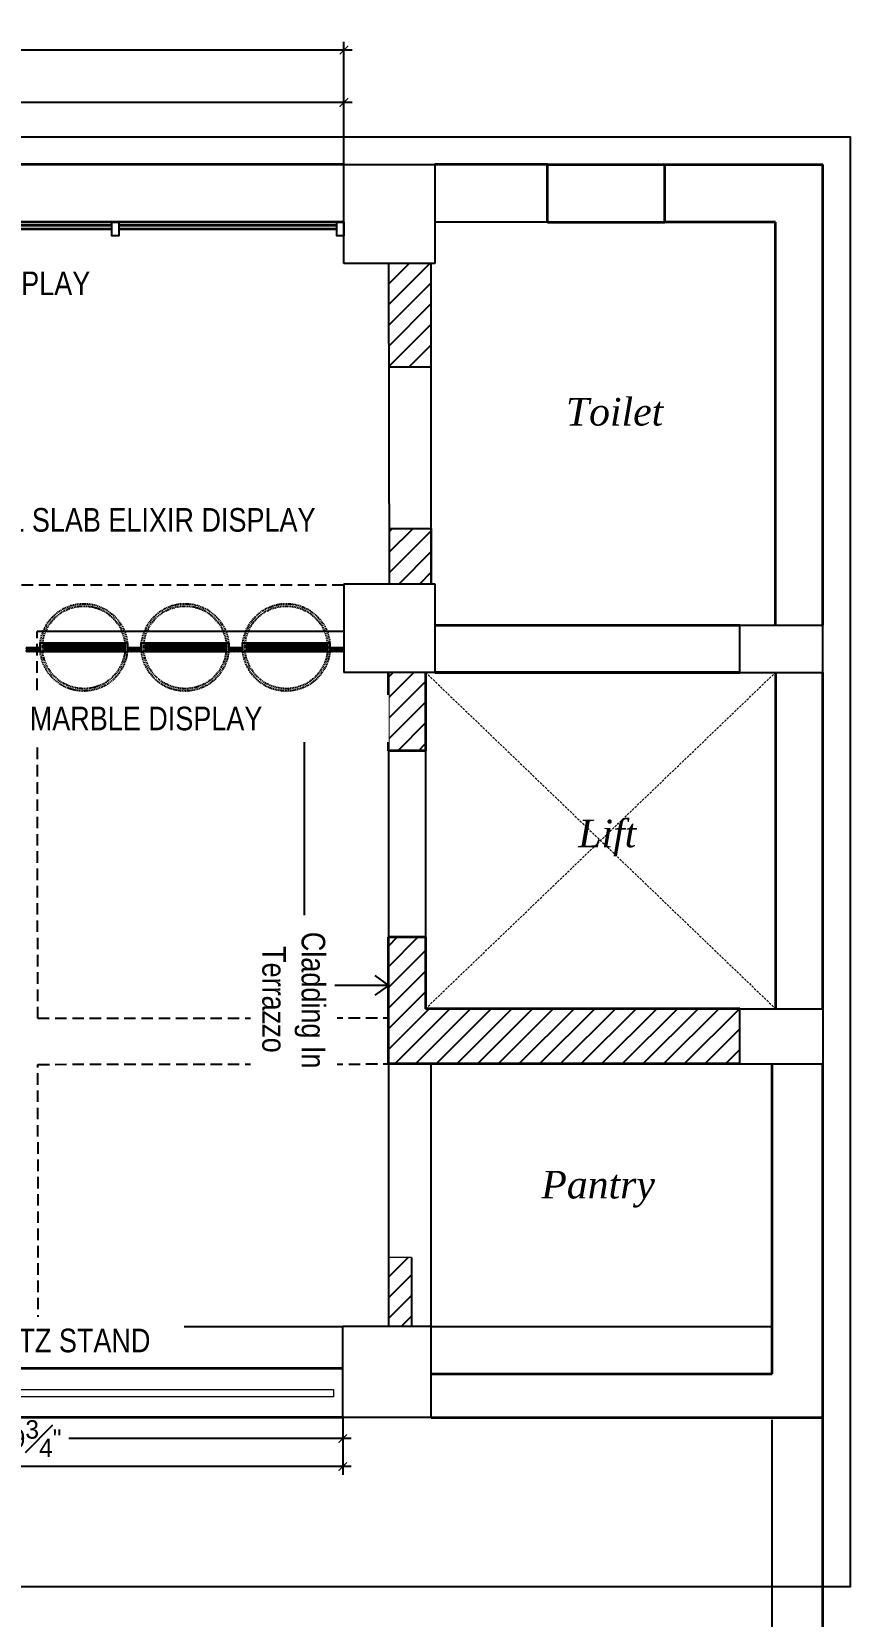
# Model space of a CAD drawing. Header units: inches. Extents: x -137722 to 81594, y -22256 to -1207.
# Drawn here: x -65640.8 to -65463, y -4674.4 to -4330.4 of the extents above; entities that cross this region are included whole.
import ezdxf

# ---------------------------------------------------------------- set-up
doc = ezdxf.new("R2010")
doc.units = ezdxf.units.IN
doc.header["$LTSCALE"] = 0.05
doc.header["$MEASUREMENT"] = 0
doc.header["$PDMODE"] = 3
doc.header["$PDSIZE"] = -4
for name, pattern in [('A2-XREF-115_FURN$0$HIDDEN', [0.375, 0.25, -0.125]), ('DASHED', [0.75, 0.5, -0.25]), ('DASHED2', [0.375, 0.25, -0.125])]:
    doc.linetypes.add(name, pattern=pattern)
doc.layers.get('Defpoints').update_dxf_attribs({"linetype": 'DASHED2'})
for name, color, linetype in [('00 floor', 7, 'Continuous'), ('beam', 7, 'Continuous'), ('Civil Dimension - Text', 7, 'Continuous'), ('HATCH', 251, 'Continuous'), ('text', 176, 'Continuous'), ('Vector Graphics', 7, 'Continuous')]:
    doc.layers.add(name, color=color, linetype=linetype)
for name, color, linetype, lineweight in [('FURNITURE', 36, 'Continuous', 18), ('PCC', 8, 'DASHED', 5), ('WALL', 7, 'Continuous', 35)]:
    doc.layers.add(name, color=color, linetype=linetype, lineweight=lineweight)
doc.styles.add('4MMOF3-8', font='ARIALN.TTF', dxfattribs={"height": 5.12})
doc.styles.add('9-128OF1-4', font='stylu.ttf')
doc.styles.get("Standard").update_dxf_attribs({"font": 'stylu.ttf', "height": 6})
doc.dimstyles.new('DIM 1-4', dxfattribs={"dimtxt": 3.0792, "dimasz": 1.82, "dimexe": 1.82, "dimexo": 0, "dimgap": 0.09, "dimtad": 0, "dimzin": 0, "dimdsep": 46, "dimlunit": 4, "dimtxsty": '9-128OF1-4', "dimblk": 'ARCHTICK', "dimcen": 1.8125, "dimdle": 1.82, "dimclrd": 8, "dimclre": 8, "dimadec": 0, "dimazin": 0, "dimtfac": 1, "dimtofl": 0, "dimtmove": 0, "dimatfit": 3, "dimldrblk": 'OPEN90', "dimfxl": 1, "dimtolj": 1, "dimtzin": 0, "dimlwd": -1, "dimarcsym": 0})
doc.dimstyles.new('rhythm des-01', dxfattribs={"dimtxt": 6, "dimasz": 2, "dimexe": 2, "dimexo": 0, "dimgap": 0.09, "dimtad": 0, "dimdec": 0, "dimzin": 0, "dimdsep": 46, "dimlunit": 4, "dimtxsty": 'Standard', "dimblk": 'ARCHTICK', "dimcen": 0, "dimclrd": 251, "dimclre": 251, "dimclrt": 20, "dimadec": 0, "dimazin": 0, "dimtfac": 1, "dimtdec": 0, "dimtix": 1, "dimtofl": 0, "dimtmove": 1, "dimatfit": 0, "dimldrblk": 'ARCHTICK', "dimfxl": 1, "dimtolj": 1, "dimtzin": 0, "dimarcsym": 0})
pattern_1 = [(45, (-200323.1695, -100148.2556), (-2.24506403, 2.24506403), [])]

# ---------------------------------------------------------------- blocks, each defined once
blk = doc.blocks.new('_ArchTick')
at = {"color": 0, "const_width": 0.15}
blk.add_lwpolyline([(-0.5, -0.5), (0.5, 0.5)], dxfattribs=at)
blk = doc.blocks.new('*D187')
at = {"layer": 'Civil Dimension - Text', "color": 8, "lineweight": -2, "ltscale": 50, "transparency": 16777216}
for p, q in [((-65771.53, -4371.71), (-65771.53, -4343.93)), ((-65573.03, -4371.71), (-65573.03, -4343.93))]:
    blk.add_line(p, q, dxfattribs=at)
at = {"layer": 'Civil Dimension - Text', "color": 8, "ltscale": 50, "transparency": 16777216}
for p, q in [((-65773.35, -4345.75), (-65682.06, -4345.75)), ((-65571.21, -4345.75), (-65662.5, -4345.75))]:
    blk.add_line(p, q, dxfattribs=at)
at = {"layer": 'Defpoints', "color": 0, "ltscale": 50, "transparency": 16777216}
for p in [(-65573.03, -4345.75), (-65771.53, -4371.71), (-65573.03, -4371.71)]:
    blk.add_point(p, dxfattribs=at)
at = {"layer": 'Civil Dimension - Text', "color": 8, "ltscale": 50, "transparency": 16777216, "xscale": 1.82, "yscale": 1.82, "zscale": 1.82, "rotation": 180}
blk.add_blockref('_ArchTick', (-65771.53, -4345.75), dxfattribs=at)
at = {"layer": 'Civil Dimension - Text', "color": 8, "ltscale": 50, "transparency": 16777216, "xscale": 1.82, "yscale": 1.82, "zscale": 1.82}
blk.add_blockref('_ArchTick', (-65573.03, -4345.75), dxfattribs=at)
at = {"layer": 'Civil Dimension - Text', "color": 0, "ltscale": 50, "transparency": 16777216, "insert": (-65672.28, -4345.75), "char_height": 4, "attachment_point": 5, "style": '9-128OF1-4'}
blk.add_mtext('\\A1;16\'-6{\\H1x;\\S1#2;}"', dxfattribs=at)
blk = doc.blocks.new('_Open90')
at = {"color": 0, "linetype": 'ByBlock', "lineweight": -2}
for p, q in [((0, 0), (-1, 0)), ((-0.5, 0.5), (0, 0)), ((0, 0), (-0.5, -0.5))]:
    blk.add_line(p, q, dxfattribs=at)
blk = doc.blocks.new('*D193')
at = {"layer": 'Civil Dimension - Text', "color": 8, "lineweight": -2, "ltscale": 50, "transparency": 16777216}
for p, q in [((-65984.28, -4380.21), (-65984.28, -4332.56)), ((-65573.03, -4380.21), (-65573.03, -4332.56))]:
    blk.add_line(p, q, dxfattribs=at)
at = {"layer": 'Civil Dimension - Text', "color": 8, "ltscale": 50, "transparency": 16777216}
for p, q in [((-65986.1, -4334.38), (-65789.41, -4334.38)), ((-65571.21, -4334.38), (-65767.91, -4334.38))]:
    blk.add_line(p, q, dxfattribs=at)
at = {"layer": 'Defpoints', "color": 0, "ltscale": 50, "transparency": 16777216}
for p in [(-65573.03, -4334.38), (-65984.28, -4380.21), (-65573.03, -4380.21)]:
    blk.add_point(p, dxfattribs=at)
at = {"layer": 'Civil Dimension - Text', "color": 8, "ltscale": 50, "transparency": 16777216, "xscale": 1.82, "yscale": 1.82, "zscale": 1.82, "rotation": 180}
blk.add_blockref('_ArchTick', (-65984.28, -4334.38), dxfattribs=at)
at = {"layer": 'Civil Dimension - Text', "color": 8, "ltscale": 50, "transparency": 16777216, "xscale": 1.82, "yscale": 1.82, "zscale": 1.82}
blk.add_blockref('_ArchTick', (-65573.03, -4334.38), dxfattribs=at)
at = {"layer": 'Civil Dimension - Text', "color": 0, "ltscale": 50, "transparency": 16777216, "insert": (-65778.66, -4334.38), "char_height": 4, "attachment_point": 5, "style": '9-128OF1-4'}
blk.add_mtext('\\A1;34\'-3{\\H1x;\\S1#4;}"', dxfattribs=at)
blk = doc.blocks.new('*D195')
at = {"layer": 'Civil Dimension - Text', "color": 8, "lineweight": -2, "ltscale": 50, "transparency": 16777216}
for p, q in [((-65715.01, -4631.21), (-65715.01, -4637.61)), ((-65573.28, -4631.21), (-65573.28, -4637.61))]:
    blk.add_line(p, q, dxfattribs=at)
at = {"layer": 'Civil Dimension - Text', "color": 8, "ltscale": 50, "transparency": 16777216}
for p, q in [((-65716.83, -4635.79), (-65655.55, -4635.79)), ((-65571.46, -4635.79), (-65632.74, -4635.79))]:
    blk.add_line(p, q, dxfattribs=at)
at = {"layer": 'Defpoints', "color": 0, "ltscale": 50, "transparency": 16777216}
for p in [(-65715.01, -4631.21), (-65573.28, -4631.21), (-65573.28, -4635.79)]:
    blk.add_point(p, dxfattribs=at)
at = {"layer": 'Civil Dimension - Text', "color": 8, "ltscale": 50, "transparency": 16777216, "xscale": 1.82, "yscale": 1.82, "zscale": 1.82, "rotation": 180}
blk.add_blockref('_ArchTick', (-65715.01, -4635.79), dxfattribs=at)
at = {"layer": 'Civil Dimension - Text', "color": 8, "ltscale": 50, "transparency": 16777216, "xscale": 1.82, "yscale": 1.82, "zscale": 1.82}
blk.add_blockref('_ArchTick', (-65573.28, -4635.79), dxfattribs=at)
at = {"layer": 'Civil Dimension - Text', "color": 0, "ltscale": 50, "transparency": 16777216, "insert": (-65644.14, -4635.79), "char_height": 4, "attachment_point": 5, "style": '9-128OF1-4'}
blk.add_mtext('\\A1;11\'-9{\\H1x;\\S3#4;}"', dxfattribs=at)
blk = doc.blocks.new('*D189')
at = {"layer": 'Civil Dimension - Text', "color": 8, "lineweight": -2, "ltscale": 50, "transparency": 16777216}
for p, q in [((-65969.28, -4631.21), (-65969.28, -4643.68)), ((-65573.28, -4633.07), (-65573.28, -4643.68))]:
    blk.add_line(p, q, dxfattribs=at)
at = {"layer": 'Civil Dimension - Text', "color": 8, "ltscale": 50, "transparency": 16777216}
for p, q in [((-65971.1, -4641.86), (-65807.77, -4641.86)), ((-65571.46, -4641.86), (-65801.47, -4641.86))]:
    blk.add_line(p, q, dxfattribs=at)
at = {"layer": 'Defpoints', "color": 0, "ltscale": 50, "transparency": 16777216}
for p in [(-65969.28, -4631.21), (-65573.28, -4633.07), (-65573.28, -4641.86)]:
    blk.add_point(p, dxfattribs=at)
at = {"layer": 'Civil Dimension - Text', "color": 8, "ltscale": 50, "transparency": 16777216, "xscale": 1.82, "yscale": 1.82, "zscale": 1.82, "rotation": 180}
blk.add_blockref('_ArchTick', (-65969.28, -4641.86), dxfattribs=at)
at = {"layer": 'Civil Dimension - Text', "color": 8, "ltscale": 50, "transparency": 16777216, "xscale": 1.82, "yscale": 1.82, "zscale": 1.82}
blk.add_blockref('_ArchTick', (-65573.28, -4641.86), dxfattribs=at)
at = {"layer": 'Civil Dimension - Text', "color": 0, "ltscale": 50, "transparency": 16777216, "insert": (-65804.62, -4641.86), "char_height": 3, "attachment_point": 5, "style": '9-128OF1-4'}
blk.add_mtext("\\A1;33'", dxfattribs=at)

msp = doc.modelspace()

# ---------------------------------------------------------------- hatches: boundary and pattern name
at = {"layer": '00 floor'}
h = msp.add_hatch(dxfattribs=at)
h.set_pattern_fill('ANSI31', color=256)
h.set_pattern_definition(pattern_1)
h.paths.add_polyline_path([(-65554.0331, -4380.7095), (-65563.3332, -4380.7095), (-65563.2765, -4403.2095), (-65554.0331, -4403.2095)])
h = msp.add_hatch(dxfattribs=at)
h.set_pattern_fill('ANSI31', color=256)
h.set_pattern_definition(pattern_1)
h.paths.add_polyline_path([(-65554.0331, -4438.2095), (-65563.1884, -4438.2095), (-65563.1581, -4450.2095), (-65554.0331, -4450.2095)])
h = msp.add_hatch(dxfattribs=at)
h.set_pattern_fill('ANSI31', color=256)
h.set_pattern_definition(pattern_1)
h.paths.add_polyline_path([(-65555.2831, -4469.4595), (-65563.3332, -4469.4595), (-65563.3332, -4486.4595), (-65555.2831, -4486.4595)])
h = msp.add_hatch(dxfattribs=at)
h.set_pattern_fill('ANSI31', color=256)
h.set_pattern_definition(pattern_1)
h.paths.add_polyline_path([(-65487.0331, -4542.4595), (-65555.2831, -4542.4595), (-65555.2831, -4526.9595), (-65563.3332, -4526.9595), (-65563.3332, -4554.4595), (-65487.0331, -4554.4595)])
h = msp.add_hatch(dxfattribs=at)
h.set_pattern_fill('ANSI31', color=256)
h.set_pattern_definition(pattern_1)
h.paths.add_polyline_path([(-65558.3332, -4596.4595), (-65563.3332, -4596.4595), (-65563.3332, -4611.4595), (-65558.3332, -4611.4595)])
at = {"layer": 'Civil Dimension - Text', "ltscale": 50, "true_color": 0xcd2027}
h = msp.add_hatch(dxfattribs=at)
h.set_pattern_fill('ANSI31', color=242)
h.set_pattern_definition([(45, (2779.99701, 3092.40171), (-0.08838834765, 0.08838834765), [])])
h.paths.add_polyline_path([(-65639.0183, -4464.0253), (-65642.0322, -4464.0253), (-65642.0232, -4465.0253), (-65639.0183, -4465.0253)])
h = msp.add_hatch(dxfattribs=at)
h.set_pattern_fill('ANSI31', color=242)
h.set_pattern_definition([(45, (2801.99205, 3092.40171), (-0.08838834765, 0.08838834765), [])])
h.paths.add_polyline_path([(-65617.0232, -4464.0253), (-65620.0372, -4464.0253), (-65620.0282, -4465.0253), (-65617.0232, -4465.0253)])
h = msp.add_hatch(dxfattribs=at)
h.set_pattern_fill('ANSI31', color=242)
h.set_pattern_definition([(45, (2823.9871, 3092.40171), (-0.08838834765, 0.08838834765), [])])
h.paths.add_polyline_path([(-65595.0282, -4464.0253), (-65598.0421, -4464.0253), (-65598.0331, -4465.0253), (-65595.0282, -4465.0253)])
h = msp.add_hatch(dxfattribs=at)
h.set_pattern_fill('ANSI31', color=242)
h.set_pattern_definition([(45, (2845.98214, 3092.40171), (-0.08838834765, 0.08838834765), [])])
h.paths.add_polyline_path([(-65573.0331, -4464.0253), (-65576.0471, -4464.0253), (-65576.0381, -4465.0253), (-65573.0331, -4465.0253)])
at = {"layer": 'HATCH', "ltscale": 50}
h = msp.add_hatch(dxfattribs=at)
h.set_pattern_fill('ANSI31', color=256)
h.set_pattern_definition([(45, (4957.12658, 3129.58177), (-0.08838834765, 0.08838834765), [])])
h.paths.add_polyline_path([(-65621.0075, -4463.2453), (-65638.0075, -4463.2453), (-65638.0075, -4464.0253), (-65621.0075, -4464.0253)])
h = msp.add_hatch(dxfattribs=at)
h.set_pattern_fill('ANSI31', color=256)
h.set_pattern_definition([(45, (4957.12658, 3128.80177), (-0.08838834765, 0.08838834765), [])])
h.paths.add_polyline_path([(-65621.0075, -4464.0253), (-65638.0075, -4464.0253), (-65638.0075, -4464.8053), (-65621.0075, -4464.8053)])
h = msp.add_hatch(dxfattribs=at)
h.set_pattern_fill('ANSI31', color=256)
h.set_pattern_definition([(45, (4979.12162, 3129.58177), (-0.08838834765, 0.08838834765), [])])
h.paths.add_polyline_path([(-65599.0125, -4463.2453), (-65616.0125, -4463.2453), (-65616.0125, -4464.0253), (-65599.0125, -4464.0253)])
h = msp.add_hatch(dxfattribs=at)
h.set_pattern_fill('ANSI31', color=256)
h.set_pattern_definition([(45, (4979.12162, 3128.80177), (-0.08838834765, 0.08838834765), [])])
h.paths.add_polyline_path([(-65599.0125, -4464.0253), (-65616.0125, -4464.0253), (-65616.0125, -4464.8053), (-65599.0125, -4464.8053)])
h = msp.add_hatch(dxfattribs=at)
h.set_pattern_fill('ANSI31', color=256)
h.set_pattern_definition([(45, (5001.11666, 3129.58177), (-0.08838834765, 0.08838834765), [])])
h.paths.add_polyline_path([(-65577.0174, -4463.2453), (-65594.0174, -4463.2453), (-65594.0174, -4464.0253), (-65577.0174, -4464.0253)])
h = msp.add_hatch(dxfattribs=at)
h.set_pattern_fill('ANSI31', color=256)
h.set_pattern_definition([(45, (5001.11666, 3128.80177), (-0.08838834765, 0.08838834765), [])])
h.paths.add_polyline_path([(-65577.0174, -4464.0253), (-65594.0174, -4464.0253), (-65594.0174, -4464.8053), (-65577.0174, -4464.8053)])

# ---------------------------------------------------------------- linework, layer by layer
at = {"color": 252, "lineweight": 13}
msp.add_line((-65558.3332, -4596.4595), (-65563.3332, -4596.4595), dxfattribs=at)
at = {"color": 5, "lineweight": 13}
msp.add_lwpolyline([(-65969.2831, -4625.1518), (-65575.2748, -4625.1518), (-65575.2748, -4626.7137), (-65969.2831, -4626.7137)], close=True, dxfattribs=at)
at = {"layer": '00 floor', "color": 252}
for p, q in [((-65554.0331, -4403.2095), (-65554.0331, -4380.7095)), ((-65554.0331, -4403.2095), (-65563.2765, -4403.2095)), ((-65563.1884, -4438.2095), (-65554.0331, -4438.2095)), ((-65563.1884, -4438.2095), (-65563.1884, -4450.2095)), ((-65554.0331, -4438.2095), (-65554.0331, -4450.2095)), ((-65555.2831, -4486.4595), (-65555.2831, -4526.9595)), ((-65563.3332, -4596.4595), (-65563.3332, -4611.4595)), ((-65558.3332, -4596.4595), (-65558.3332, -4611.4595))]:
    msp.add_line(p, q, dxfattribs=at)
at = {"layer": '00 floor'}
for points in [[(-65623.4081, -4371.7095), (-65621.9081, -4371.7095), (-65621.9081, -4374.7095), (-65623.4081, -4374.7095)], [(-65574.5331, -4371.7095), (-65573.0331, -4371.7095), (-65573.0331, -4374.7095), (-65574.5331, -4374.7095)]]:
    msp.add_lwpolyline(points, close=True, dxfattribs=at)
at = {"layer": 'beam', "color": 253, "ltscale": 15}
for p, q in [((-65563.3332, -4380.7095), (-65563.1581, -4450.2095)), ((-65554.0331, -4450.2095), (-65554.0331, -4380.7095))]:
    msp.add_line(p, q, dxfattribs=at)
at = {"layer": 'beam', "color": 9, "linetype": 'A2-XREF-115_FURN$0$HIDDEN', "ltscale": 200, "true_color": 0xc7c8ca}
for p, q in [((-65573.0331, -4450.5366), (-65776.2831, -4450.5366)), ((-65639.4983, -4544.5418), (-65639.6334, -4460.5886)), ((-65639.4983, -4544.5418), (-65563.3332, -4544.4595)), ((-65639.4822, -4554.5418), (-65563.3332, -4554.4595)), ((-65639.3906, -4611.4595), (-65639.4822, -4554.5418))]:
    msp.add_line(p, q, dxfattribs=at)
at = {"layer": 'beam', "color": 9, "ltscale": 15, "true_color": 0xc7c8ca}
msp.add_line((-65573.0331, -4460.5886), (-65639.6334, -4460.5886), dxfattribs=at)
at = {"layer": 'beam', "color": 253, "ltscale": 5}
msp.add_line((-65563.3332, -4486.4595), (-65563.3332, -4526.9595), dxfattribs=at)
at = {"layer": 'beam', "color": 251, "ltscale": 15, "true_color": 0x636466}
for p, q in [((-65563.3332, -4554.4595), (-65563.3332, -4611.4595)), ((-65554.0331, -4611.4595), (-65554.0331, -4554.4595)), ((-65639.3906, -4611.4595), (-65573.2305, -4611.4595)), ((-65554.0331, -4611.4595), (-65480.0331, -4611.4595))]:
    msp.add_line(p, q, dxfattribs=at)
at = {"layer": 'beam', "color": 253, "ltscale": 15}
msp.add_lwpolyline([(-65967.5331, -4353.2095), (-65463.0331, -4353.2095), (-65463.0331, -4667.9595), (-66459.7831, -4667.9595), (-66459.7831, -4353.2095), (-66198.2831, -4353.2095)], dxfattribs=at)
at = {"layer": 'Civil Dimension - Text', "ltscale": 50}
for p, q in [((-65642.0341, -4464.0253), (-65639.0183, -4464.0253)), ((-65620.039, -4464.0253), (-65617.0232, -4464.0253)), ((-65620.039, -4464.0253), (-65620.039, -4465.0253)), ((-65598.044, -4464.0253), (-65595.0282, -4464.0253)), ((-65598.044, -4464.0253), (-65598.044, -4465.0253)), ((-65576.0381, -4464.0253), (-65573.0331, -4464.0253))]:
    msp.add_line(p, q, dxfattribs=at)
at = {"layer": 'Civil Dimension - Text', "color": 244, "ltscale": 50, "true_color": 0x991b1e}
for p, q in [((-65620.5095, -4465.0253), (-65620.5095, -4463.0253)), ((-65598.5145, -4465.0253), (-65598.5145, -4463.0253)), ((-65576.5194, -4465.0253), (-65576.5194, -4463.0253))]:
    msp.add_line(p, q, dxfattribs=at)
for points in [[(-65639.0183, -4463.0253), (-65620.0282, -4463.0253), (-65620.0282, -4465.0253), (-65639.0183, -4465.0253)], [(-65621.0075, -4463.2453), (-65621.0075, -4464.0253), (-65638.0075, -4464.0253), (-65638.0075, -4463.2453)], [(-65621.0075, -4464.0253), (-65621.0075, -4464.8053), (-65638.0075, -4464.8053), (-65638.0075, -4464.0253)], [(-65617.0232, -4463.0253), (-65598.0331, -4463.0253), (-65598.0331, -4465.0253), (-65617.0232, -4465.0253)], [(-65599.0125, -4463.2453), (-65599.0125, -4464.0253), (-65616.0125, -4464.0253), (-65616.0125, -4463.2453)], [(-65599.0125, -4464.0253), (-65599.0125, -4464.8053), (-65616.0125, -4464.8053), (-65616.0125, -4464.0253)], [(-65595.0282, -4463.0253), (-65576.0381, -4463.0253), (-65576.0381, -4465.0253), (-65595.0282, -4465.0253)], [(-65577.0174, -4463.2453), (-65577.0174, -4464.0253), (-65594.0174, -4464.0253), (-65594.0174, -4463.2453)], [(-65577.0174, -4464.0253), (-65577.0174, -4464.8053), (-65594.0174, -4464.8053), (-65594.0174, -4464.0253)]]:
    msp.add_lwpolyline(points, close=True, dxfattribs=at)
at = {"layer": 'Civil Dimension - Text', "linetype": 'A2-XREF-115_FURN$0$HIDDEN', "ltscale": 20}
for centre, radius in [((-65629.5075, -4464.0253), 9.4793), ((-65629.5075, -4464.0253), 8.9793), ((-65607.5125, -4464.0253), 9.4793), ((-65607.5125, -4464.0253), 8.9793), ((-65585.5174, -4464.0253), 9.4793), ((-65585.5174, -4464.0253), 8.9793)]:
    msp.add_circle(centre, radius, dxfattribs=at)
at = {"layer": 'FURNITURE', "ltscale": 50}
msp.add_line((-65573.0331, -4465.0253), (-65624.4838, -4465.0253), dxfattribs=at)
at = {"layer": 'PCC', "lineweight": 13, "ltscale": 20}
for p, q in [((-65555.2831, -4469.4595), (-65479.2831, -4542.4595)), ((-65555.2831, -4542.4595), (-65479.2831, -4469.4595))]:
    msp.add_line(p, q, dxfattribs=at)
at = {"layer": 'Vector Graphics', "color": 1, "linetype": 'Continuous', "ltscale": 3}
for p, q in [((-65573.0331, -4380.7095), (-65573.0331, -4359.2095)), ((-65573.0331, -4359.2095), (-65553.2831, -4359.2095)), ((-65553.2831, -4359.2095), (-65553.2831, -4380.7095)), ((-65553.2831, -4380.7095), (-65573.0331, -4380.7095)), ((-65573.0331, -4450.2095), (-65553.2831, -4450.2095)), ((-65573.0331, -4450.2095), (-65573.0331, -4469.4595)), ((-65553.2831, -4450.2095), (-65553.2831, -4469.4595)), ((-65487.0331, -4469.4595), (-65487.0331, -4459.2095)), ((-65487.0331, -4459.2095), (-65469.0331, -4459.2095)), ((-65469.0331, -4469.4595), (-65469.0331, -4459.2095)), ((-65553.2831, -4469.4595), (-65573.0331, -4469.4595)), ((-65487.0331, -4469.4595), (-65469.0331, -4469.4595)), ((-65487.0331, -4554.4595), (-65487.0331, -4542.4595)), ((-65487.0331, -4542.4595), (-65469.0331, -4542.4595)), ((-65469.0331, -4542.4595), (-65469.0331, -4554.4595)), ((-65487.0331, -4554.4595), (-65469.0331, -4554.4595)), ((-65573.2831, -4631.2095), (-65573.2831, -4611.4595)), ((-65554.0331, -4611.4595), (-65573.2831, -4611.4595)), ((-65554.0331, -4631.2095), (-65554.0331, -4611.4595)), ((-65554.0331, -4631.2095), (-65573.2831, -4631.2095))]:
    msp.add_line(p, q, dxfattribs=at)
at = {"layer": 'Vector Graphics', "linetype": 'Continuous', "ltscale": 3}
for p, q in [((-65528.7831, -4371.7095), (-65553.2831, -4371.7095)), ((-65480.0331, -4919.4595), (-65480.0331, -4631.7095))]:
    msp.add_line(p, q, dxfattribs=at)
at = {"layer": 'WALL'}
for p, q in [((-65573.0331, -4359.2095), (-65771.5331, -4359.2095)), ((-65528.7831, -4359.2095), (-65553.2831, -4359.2095)), ((-65528.7831, -4371.7095), (-65528.7831, -4359.2095)), ((-65528.7831, -4359.2095), (-65503.2831, -4359.2095)), ((-65503.2831, -4371.7095), (-65503.2831, -4359.2095)), ((-65503.2831, -4359.2095), (-65469.0331, -4359.2095)), ((-65469.0331, -4459.2095), (-65469.0331, -4359.2095)), ((-65573.0331, -4371.7095), (-65771.5331, -4371.7095)), ((-65528.7831, -4371.7095), (-65503.2831, -4371.7095)), ((-65479.2831, -4371.7095), (-65503.2831, -4371.7095)), ((-65479.2831, -4459.2095), (-65479.2831, -4371.7095)), ((-65623.4081, -4372.4595), (-65671.5331, -4372.4595)), ((-65623.4081, -4373.2095), (-65671.5331, -4373.2095)), ((-65574.5331, -4372.4595), (-65621.9081, -4372.4595)), ((-65574.5331, -4373.2095), (-65621.9081, -4373.2095)), ((-65553.2831, -4459.2095), (-65487.0331, -4459.2095)), ((-65563.3332, -4486.4595), (-65563.3332, -4469.4595)), ((-65555.2831, -4469.4595), (-65555.2831, -4486.4595)), ((-65553.2831, -4469.4595), (-65487.0331, -4469.4595)), ((-65487.0331, -4469.4595), (-65553.2831, -4469.4595)), ((-65479.2831, -4469.4595), (-65479.2831, -4542.4595)), ((-65469.0331, -4542.4595), (-65469.0331, -4469.4595)), ((-65555.2831, -4486.4595), (-65563.3332, -4486.4595)), ((-65563.3332, -4554.4595), (-65563.3332, -4526.9595)), ((-65555.2831, -4526.9595), (-65563.3332, -4526.9595)), ((-65555.2831, -4526.9595), (-65555.2831, -4542.4595)), ((-65487.0331, -4542.4595), (-65555.2831, -4542.4595)), ((-65487.0331, -4554.4595), (-65563.3332, -4554.4595)), ((-65480.0331, -4621.7095), (-65480.0331, -4554.4595)), ((-65469.0331, -4929.9595), (-65469.0331, -4554.4595)), ((-65969.2831, -4620.4595), (-65573.2831, -4620.4595)), ((-65554.0331, -4621.7095), (-65480.0331, -4621.7095)), ((-65573.2831, -4631.2095), (-65969.2831, -4631.2095)), ((-65554.0331, -4631.2095), (-65469.0331, -4631.2095))]:
    msp.add_line(p, q, dxfattribs=at)

# ---------------------------------------------------------------- texts
at = {"lineweight": 13, "char_height": 6, "attachment_point": 1}
for s, insert in [('{\\fTimes New Roman|b0|i1|c0|p18;\\C3;Toilet}', (-65524.8035, -4409.8732)), ('{\\fTimes New Roman|b0|i1|c0|p18;\\C3;Lift}', (-65522.1126, -4501.4252)), ('{\\fTimes New Roman|b0|i1|c0|p18;\\C3;Pantry}', (-65530.1347, -4577.6586))]:
    msp.add_mtext_dynamic_manual_height_columns(s, width=96.620028, gutter_width=12.5, heights=[0], dxfattribs=dict(at, insert=insert))

# ---------------------------------------------------------------- dimensions: what is measured, and where the dimension line sits
at = {"layer": 'Civil Dimension - Text', "ltscale": 50}
for base, p1, p2, picture, middle in [((-65573.0331, -4345.745), (-65771.5331, -4371.7095), (-65573.0331, -4371.7095), '*D187', (-65672.2831, -4345.745)), ((-65573.2831, -4635.7915), (-65715.0052, -4631.2095), (-65573.2831, -4631.2095), '*D195', (-65644.1442, -4635.7915))]:
    dim = msp.add_linear_dim(base=base, p1=p1, p2=p2, dimstyle='DIM 1-4', override={"dimtxt": 4, "dimdec": 3, "dimtdec": 3, "dimtmove": 1, "dimfxl": 0, "dimfrac": 1, "dimarcsym": 1}, dxfattribs=at)
    dim.commit()
    dim.dimension.update_dxf_attribs({"geometry": picture, "text_midpoint": middle})
dim = msp.add_linear_dim(base=(-65573.2831, -4641.8581), p1=(-65969.2831, -4631.2095), p2=(-65573.2831, -4633.0696), dimstyle='DIM 1-4', override={"dimtxt": 3, "dimdec": 3, "dimtdec": 3, "dimtmove": 1, "dimfxl": 0, "dimfrac": 1, "dimarcsym": 1}, dxfattribs=at)
dim.commit()
dim.dimension.update_dxf_attribs({"geometry": '*D189', "text_midpoint": (-65804.6215, -4641.8581), "dimtype": 160})

# ---------------------------------------------------------------- next in the draw order: texts
at = {"layer": 'text', "ltscale": 50, "char_height": 5.12, "attachment_point": 4, "style": '4MMOF3-8', "bg_fill": 2}
for s, insert, width in [('\\pi11.81645;FULL SLAB ELIXIR DISPLAY', (-65717.4929, -4385.0469), 100.677375), ('\\pi11.81645;FULL SLAB ELIXIR DISPLAY', (-65668.5714, -4436.3828), 100.677375), ('\\pi5.49918;MS QUARTZ STAND', (-65676.574, -4615.1807), 66.281096)]:
    msp.add_mtext(s, dxfattribs=dict(at, insert=insert, width=width))
at = {"layer": 'text', "ltscale": 50, "insert": (-65583.948, -4507.1195), "char_height": 5.12, "width": 66.281096, "attachment_point": 4, "rotation": 270, "style": '4MMOF3-8', "bg_fill": 2}
msp.add_mtext('\\pi18.65018;Cladding In \\P\\pi21.75676;Terrazzo', dxfattribs=at)

# ---------------------------------------------------------------- next in the draw order: dimensions: what is measured, and where the dimension line sits
at = {"layer": 'Civil Dimension - Text', "ltscale": 50}
dim = msp.add_linear_dim(base=(-65573.0331, -4334.3784), p1=(-65984.2831, -4380.2095), p2=(-65573.0331, -4380.2095), dimstyle='DIM 1-4', override={"dimtxt": 4, "dimdec": 3, "dimtdec": 3, "dimtmove": 1, "dimfxl": 0, "dimfrac": 1, "dimarcsym": 1}, dxfattribs=at)
dim.commit()
dim.dimension.update_dxf_attribs({"geometry": '*D193', "text_midpoint": (-65778.6581, -4334.3784)})

# ---------------------------------------------------------------- next in the draw order: leaders
at = {"layer": '00 floor'}
for points in [[(-65566.2321, -4481.1797), (-65581.6232, -4481.1797), (-65581.6232, -4522.1632)], [(-65563.3332, -4537.3936), (-65575.0119, -4537.3936)]]:
    msp.add_leader(points, dimstyle='rhythm des-01', override={"dimasz": 3, "dimldrblk": 'Open90', "dimfxl": 0.18}, dxfattribs=at)

# ---------------------------------------------------------------- next in the draw order: texts
at = {"layer": 'text', "ltscale": 50, "insert": (-65666.5657, -4479.4964), "char_height": 5.12, "width": 100.677375, "attachment_point": 4, "style": '4MMOF3-8', "bg_fill": 2}
msp.add_mtext('\\pi25.32019;MARBLE DISPLAY', dxfattribs=at)

doc.saveas('drawing.dxf')
